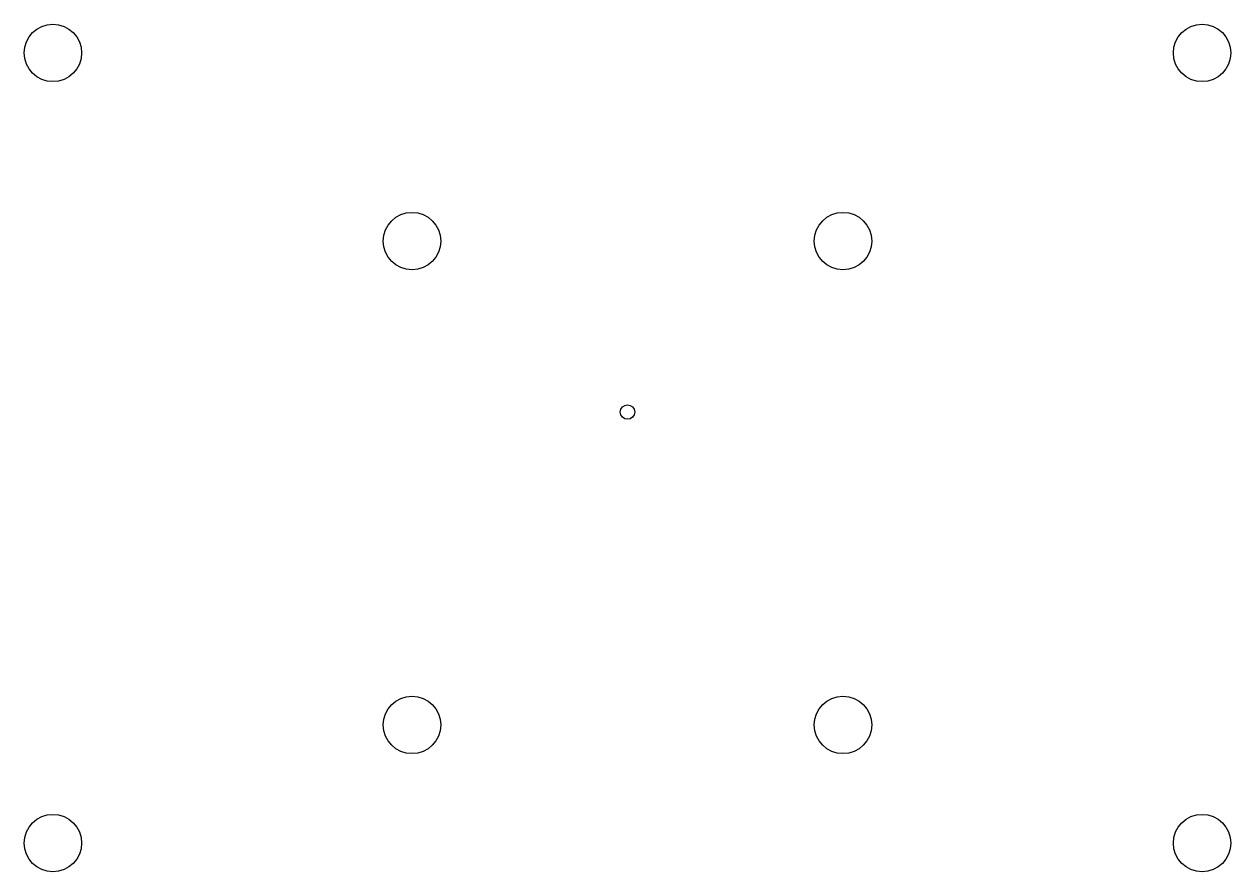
# Model space of a CAD drawing. Header units: millimetres. Extents: x -42 to 42, y -32 to 27.
import ezdxf

# ---------------------------------------------------------------- set-up
doc = ezdxf.new("R2010")
doc.units = ezdxf.units.MM
doc.layers.add('Sketch008', color=7, linetype='CONTINUOUS')

msp = doc.modelspace()

# ---------------------------------------------------------------- linework, layer by layer
at = {"layer": 'Sketch008'}
for centre, radius in [((-40, 25), 2), ((40, 25), 2), ((-15, 11.8995), 2), ((15, 11.8995), 2), ((0, 0), 0.5), ((-15, -21.7715), 2), ((15, -21.7715), 2), ((-40, -30), 2), ((40, -30), 2)]:
    msp.add_circle(centre, radius, dxfattribs=at)

doc.saveas('drawing.dxf')
